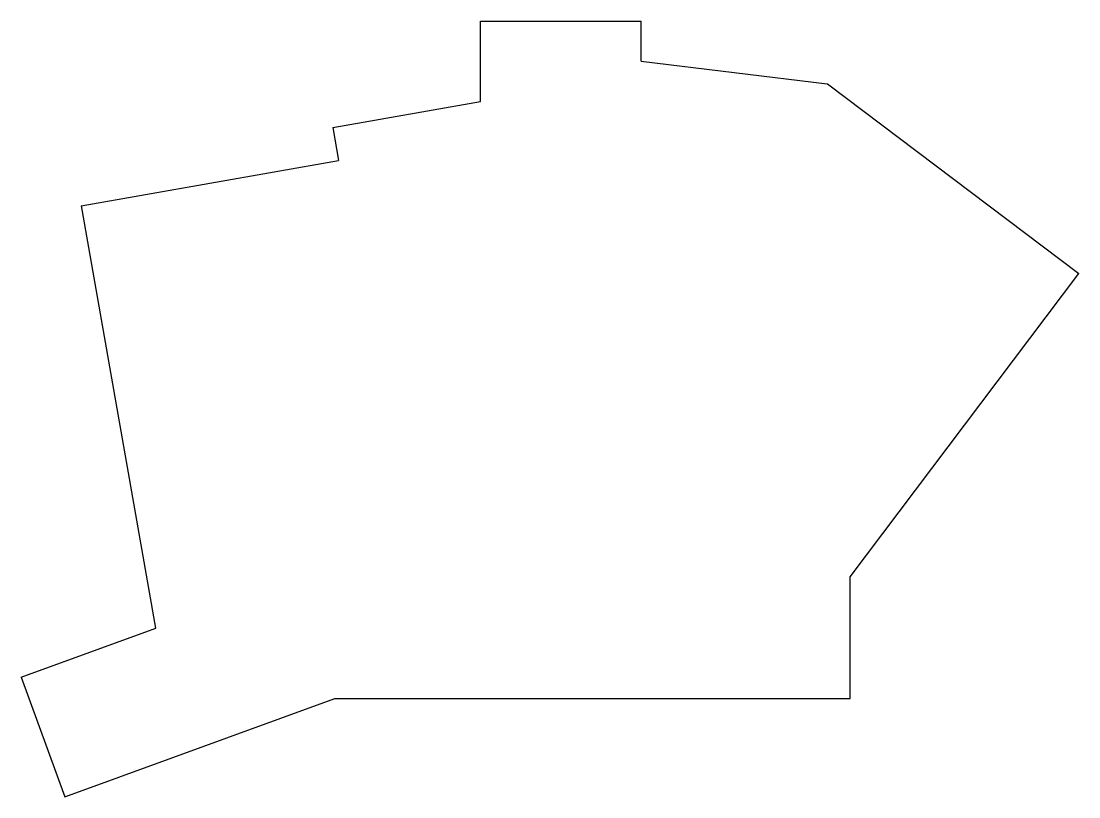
# Model space of a CAD drawing. Header units: millimetres. Extents: x -46 to 112, y -47 to 69.
import ezdxf

# ---------------------------------------------------------------- set-up
doc = ezdxf.new("R2010")
doc.units = ezdxf.units.MM

msp = doc.modelspace()

# ---------------------------------------------------------------- linework, layer by layer
for p, q in [((22.29, 69.22), (46.29, 69.22)), ((22.29, 57.24), (22.29, 69.22)), ((46.29, 63.26), (46.29, 69.22)), ((46.29, 63.26), (74.05, 59.85)), ((74.05, 59.85), (74.06, 59.86)), ((74.06, 59.86), (74.07, 59.85)), ((74.07, 59.85), (74.08, 59.85)), ((74.08, 59.85), (74.08, 59.84)), ((74.08, 59.84), (111.59, 31.57)), ((0.24, 53.35), (22.29, 57.24)), ((0.24, 53.35), (1.11, 48.43)), ((-37.3, 41.66), (1.11, 48.43)), ((-37.3, 41.66), (-26.19, -21.37)), ((77.47, -13.7), (111.59, 31.57)), ((77.47, -31.86), (77.47, -13.7)), ((-46.26, -28.68), (-26.16, -21.37)), ((-26.16, -21.37), (-26.19, -21.37)), ((-46.26, -28.68), (-39.76, -46.54)), ((-39.76, -46.54), (0.56, -31.86)), ((0.56, -31.86), (77.47, -31.86))]:
    msp.add_line(p, q)

doc.saveas('drawing.dxf')
